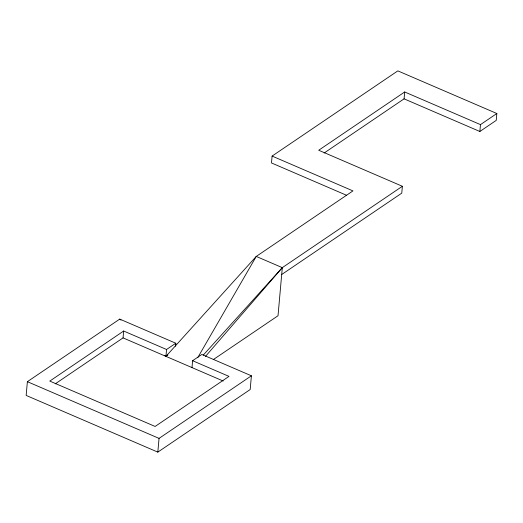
<?xml version="1.0" encoding="UTF-8"?>
<svg xmlns="http://www.w3.org/2000/svg" width="523" height="523" viewBox="0 0 523 523"><rect width="100%" height="100%" fill="white"/><g stroke="black" fill="none" stroke-linecap="round" stroke-linejoin="round"><path stroke-width="0.78" d="M175.597 345.677L175.793 343.232L119.734 319.095L27.379 381.679L26.15 395.421L157.822 452.127L250.184 389.537L251.406 375.795L201.845 354.45L192.608 360.713L191.993 367.584M55.209 383.869L123.055 337.891L123.67 331.02L166.556 349.495L175.793 343.232L175.434 346.252M164.68 355.339L165.941 356.366L166.556 349.495M157.822 452.127L159.051 438.385L251.406 375.795M324.136 153.023L404.076 98.847L479.859 131.482L496.235 120.382L496.85 113.511L397.833 70.873L272.104 156.076L271.489 162.947L346.357 195.19M496.85 113.511L480.474 124.611L404.691 91.976L318.703 150.251L402.377 186.28L282.309 267.645L278.02 315.742L213.404 359.53M404.076 98.847L404.691 91.976M402.377 186.28L401.762 193.15L281.694 274.516M479.859 131.482L480.474 124.611M197.687 357.732L256.257 256.427L352.96 190.895L272.104 156.076M205.5 356.392L282.309 267.645L256.257 256.427L165.941 356.366L167.295 355.444M203.257 355.117L282.309 267.645M165.941 356.366L167.883 355.006M123.67 331.02L49.777 381.09L155.115 426.454L229.002 376.383L192.608 360.713M123.055 337.891L223.19 381.019M27.379 381.679L159.051 438.385M119.734 319.095L121.003 320.115"/></g></svg>
